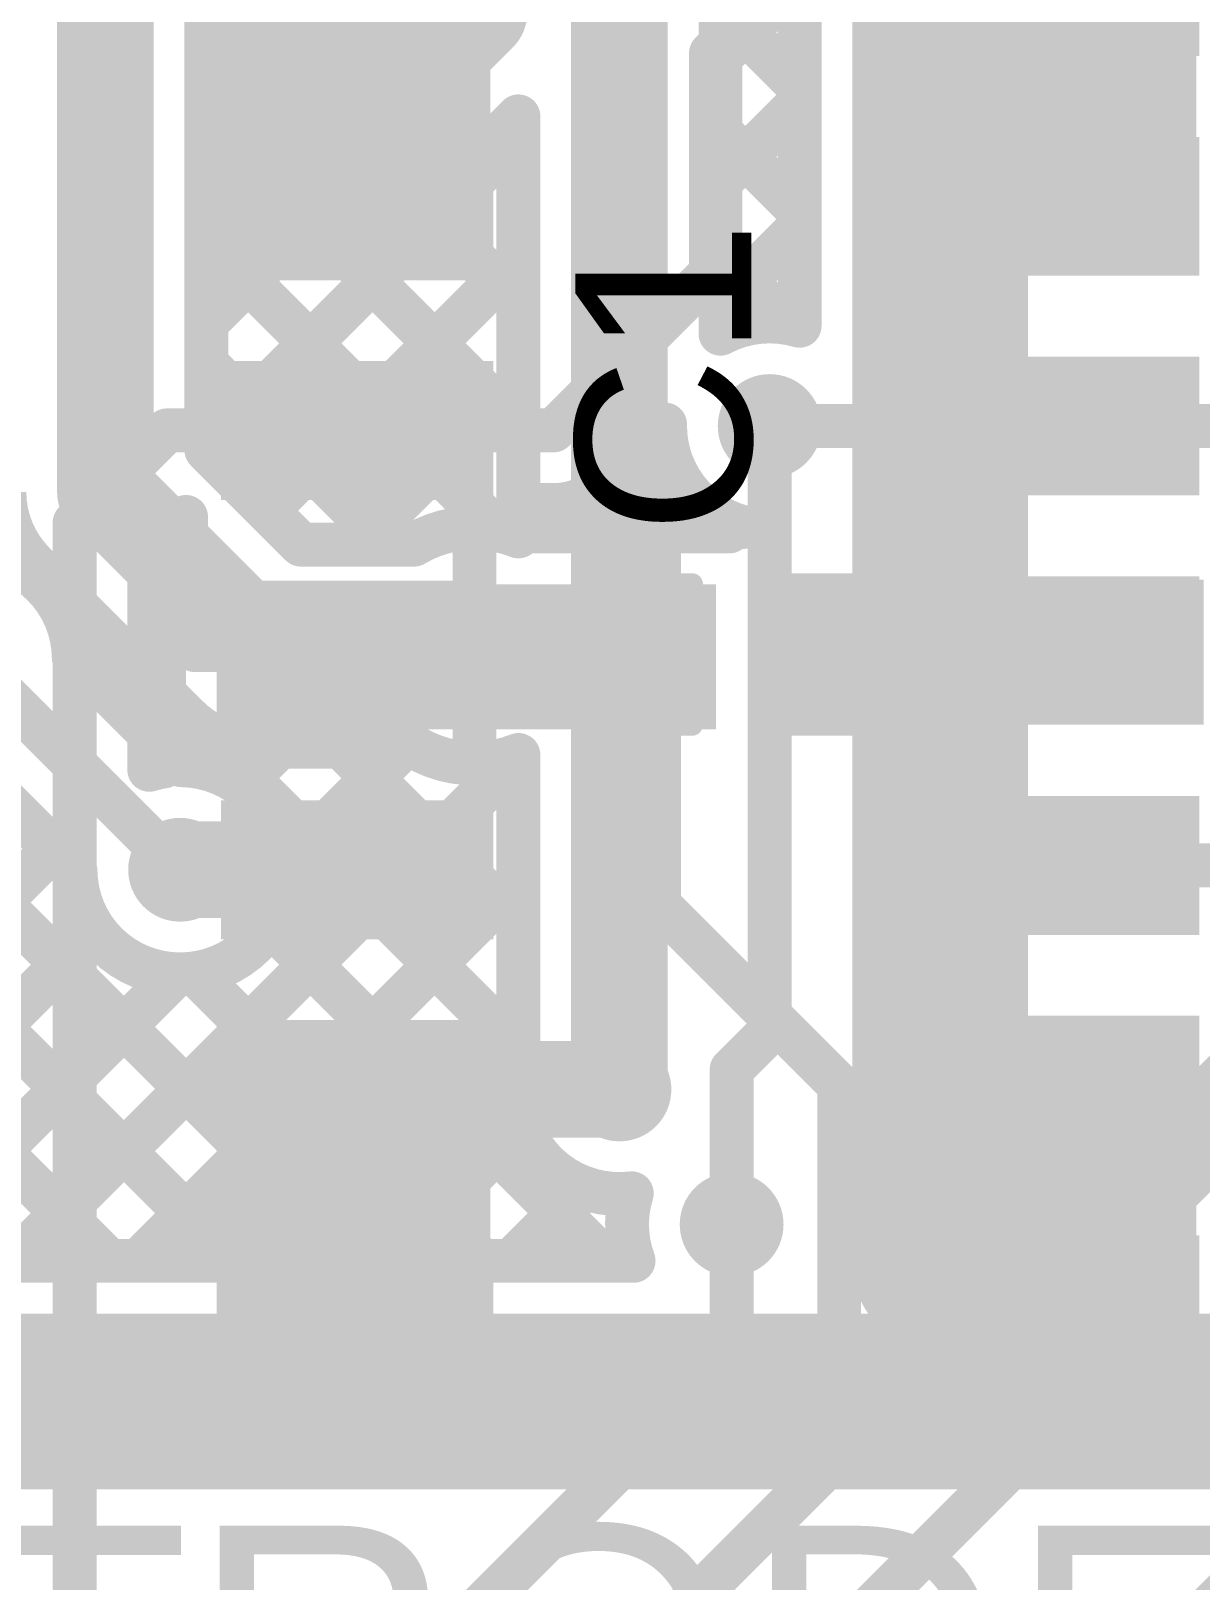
# Model space of a CAD drawing. Header units: millimetres. Extents: x -0.14 to 1.19, y -0.12 to 0.99.
# Drawn here: x 0.4771 to 0.7431, y 0.2721 to 0.6249 of the extents above; entities that cross this region are included whole.
import ezdxf

# ---------------------------------------------------------------- set-up
doc = ezdxf.new("R2010")
doc.units = ezdxf.units.MM
doc.header["$MEASUREMENT"] = 0
for name, color, linetype in [('BottomLayer', 5, 'Continuous'), ('TopLayer', 1, 'Continuous'), ('TopOverlay', 2, 'Continuous'), ('TopPaste', 8, 'Continuous'), ('TopSolder', 216, 'Continuous'), ('ViaHoleLayer', 16, 'Continuous')]:
    doc.layers.add(name, color=color, linetype=linetype)
doc.styles.add('Arial', font='', dxfattribs={"height": 0.2})
doc.styles.get('Arial').set_extended_font_data('Arial')

# ---------------------------------------------------------------- blocks, each defined once
blk = doc.blocks.new('SO_14_8')
at = {"layer": 'TopLayer'}
for points in [[(0.0783465, 0.161811), (0.1322835, 0.161811), (0.1322835, 0.138189), (0.0783465, 0.138189)], [(0.0783465, 0.111811), (0.1322835, 0.111811), (0.1322835, 0.088189), (0.0783465, 0.088189)], [(0.0783465, 0.061811), (0.1322835, 0.061811), (0.1322835, 0.038189), (0.0783465, 0.038189)], [(0.0783465, 0.011811), (0.1322835, 0.011811), (0.1322835, -0.011811), (0.0783465, -0.011811)], [(0.0783465, -0.038189), (0.1322835, -0.038189), (0.1322835, -0.061811), (0.0783465, -0.061811)], [(0.0783465, -0.088189), (0.1322835, -0.088189), (0.1322835, -0.111811), (0.0783465, -0.111811)], [(0.0783465, -0.138189), (0.1322835, -0.138189), (0.1322835, -0.161811), (0.0783465, -0.161811)]]:
    blk.add_hatch(color=1, dxfattribs=at).paths.add_polyline_path(points)
at = {"layer": 'TopPaste'}
for points in [[(0.0783465, 0.161811), (0.1322835, 0.161811), (0.1322835, 0.138189), (0.0783465, 0.138189)], [(0.0783465, 0.111811), (0.1322835, 0.111811), (0.1322835, 0.088189), (0.0783465, 0.088189)], [(0.0783465, 0.061811), (0.1322835, 0.061811), (0.1322835, 0.038189), (0.0783465, 0.038189)], [(0.0783465, 0.011811), (0.1322835, 0.011811), (0.1322835, -0.011811), (0.0783465, -0.011811)], [(0.0783465, -0.038189), (0.1322835, -0.038189), (0.1322835, -0.061811), (0.0783465, -0.061811)], [(0.0783465, -0.088189), (0.1322835, -0.088189), (0.1322835, -0.111811), (0.0783465, -0.111811)], [(0.0783465, -0.138189), (0.1322835, -0.138189), (0.1322835, -0.161811), (0.0783465, -0.161811)]]:
    blk.add_hatch(color=8, dxfattribs=at).paths.add_polyline_path(points)
at = {"layer": 'TopSolder'}
for points in [[(0.0743465, 0.165811), (0.1362835, 0.165811), (0.1362835, 0.134189), (0.0743465, 0.134189)], [(0.0743465, 0.115811), (0.1362835, 0.115811), (0.1362835, 0.084189), (0.0743465, 0.084189)], [(0.0743465, 0.065811), (0.1362835, 0.065811), (0.1362835, 0.034189), (0.0743465, 0.034189)], [(0.0743465, 0.015811), (0.1362835, 0.015811), (0.1362835, -0.015811), (0.0743465, -0.015811)], [(0.0743465, -0.034189), (0.1362835, -0.034189), (0.1362835, -0.065811), (0.0743465, -0.065811)], [(0.0743465, -0.084189), (0.1362835, -0.084189), (0.1362835, -0.115811), (0.0743465, -0.115811)], [(0.0743465, -0.134189), (0.1362835, -0.134189), (0.1362835, -0.165811), (0.0743465, -0.165811)]]:
    blk.add_hatch(color=216, dxfattribs=at).paths.add_polyline_path(points)
at = {"layer": 'TopOverlay', "const_width": 0.005}
blk.add_lwpolyline([(-0.071, -0.173), (0.071, -0.173)], dxfattribs=at)
at = {"layer": 'TopOverlay', "const_width": 0.0025}
blk.add_lwpolyline([(0.06975, -0.173, 1), (0.07225, -0.173, 1)], format="xyb", close=True, dxfattribs=at)
blk = doc.blocks.new('C___0402_10')
at = {"layer": 'TopLayer'}
for points in [[(-0.0275, -0.0125), (-0.0275, 0.0125), (-0.009499999999999998, 0.0125), (-0.009500000000000001, -0.0125)], [(0.009499999999999998, -0.0125), (0.009500000000000001, 0.0125), (0.0275, 0.0125), (0.0275, -0.0125)]]:
    blk.add_hatch(color=1, dxfattribs=at).paths.add_polyline_path(points)
at = {"layer": 'TopPaste'}
for points in [[(-0.0275, -0.0125), (-0.0275, 0.0125), (-0.009499999999999998, 0.0125), (-0.009500000000000001, -0.0125)], [(0.009499999999999998, -0.0125), (0.009500000000000001, 0.0125), (0.0275, 0.0125), (0.0275, -0.0125)]]:
    blk.add_hatch(color=8, dxfattribs=at).paths.add_polyline_path(points)
at = {"layer": 'TopSolder'}
for points in [[(-0.0298622, -0.0148622), (-0.0298622, 0.0148622), (-0.007137799999999999, 0.0148622), (-0.007137800000000001, -0.0148622)], [(0.007137799999999999, -0.0148622), (0.007137800000000001, 0.0148622), (0.0298622, 0.0148622), (0.0298622, -0.0148622)]]:
    blk.add_hatch(color=216, dxfattribs=at).paths.add_polyline_path(points)
at = {"layer": 'TopOverlay', "const_width": 0.005}
for points in [[(-0.031, 0.016), (-0.031, -0.016)], [(-0.011, 0.016), (-0.031, 0.016)], [(0.031, 0.016), (0.011, 0.016)], [(0.031, 0.016), (0.031, -0.016)], [(-0.011, -0.016), (-0.031, -0.016)], [(0.031, -0.016), (0.011, -0.016)]]:
    blk.add_lwpolyline(points, dxfattribs=at)
at = {"layer": 'TopOverlay', "const_width": 0.0025}
for points in [[(-0.03225, 0.016, 1), (-0.02975, 0.016, 1)], [(-0.03225, 0.016, 1), (-0.02975, 0.016, 1)], [(-0.01225, 0.016, 1), (-0.00975, 0.016, 1)], [(0.00975, 0.016, 1), (0.01225, 0.016, 1)], [(0.02975, 0.016, 1), (0.03225, 0.016, 1)], [(0.02975, 0.016, 1), (0.03225, 0.016, 1)], [(-0.03225, -0.016, 1), (-0.02975, -0.016, 1)], [(-0.03225, -0.016, 1), (-0.02975, -0.016, 1)], [(-0.01225, -0.016, 1), (-0.00975, -0.016, 1)], [(0.00975, -0.016, 1), (0.01225, -0.016, 1)], [(0.02975, -0.016, 1), (0.03225, -0.016, 1)], [(0.02975, -0.016, 1), (0.03225, -0.016, 1)]]:
    blk.add_lwpolyline(points, format="xyb", close=True, dxfattribs=at)
blk = doc.blocks.new('SO_14_11')
at = {"layer": 'TopLayer'}
for points in [[(-0.1322834, 0.161811), (-0.0783464, 0.161811), (-0.0783464, 0.138189), (-0.1322834, 0.138189)], [(-0.1322834, 0.111811), (-0.0783464, 0.111811), (-0.0783464, 0.088189), (-0.1322834, 0.088189)], [(-0.1322834, 0.061811), (-0.0783464, 0.061811), (-0.0783464, 0.038189), (-0.1322834, 0.038189)], [(-0.1322834, 0.011811), (-0.0783464, 0.011811), (-0.0783464, -0.011811), (-0.1322834, -0.011811)], [(-0.1322834, -0.038189), (-0.0783464, -0.038189), (-0.0783464, -0.061811), (-0.1322834, -0.061811)], [(-0.1322834, -0.088189), (-0.0783464, -0.088189), (-0.0783464, -0.111811), (-0.1322834, -0.111811)], [(-0.1322834, -0.138189), (-0.0783464, -0.138189), (-0.0783464, -0.161811), (-0.1322834, -0.161811)]]:
    blk.add_hatch(color=1, dxfattribs=at).paths.add_polyline_path(points)
at = {"layer": 'TopPaste'}
for points in [[(-0.1322834, 0.161811), (-0.0783464, 0.161811), (-0.0783464, 0.138189), (-0.1322834, 0.138189)], [(-0.1322834, 0.111811), (-0.0783464, 0.111811), (-0.0783464, 0.088189), (-0.1322834, 0.088189)], [(-0.1322834, 0.061811), (-0.0783464, 0.061811), (-0.0783464, 0.038189), (-0.1322834, 0.038189)], [(-0.1322834, 0.011811), (-0.0783464, 0.011811), (-0.0783464, -0.011811), (-0.1322834, -0.011811)], [(-0.1322834, -0.038189), (-0.0783464, -0.038189), (-0.0783464, -0.061811), (-0.1322834, -0.061811)], [(-0.1322834, -0.088189), (-0.0783464, -0.088189), (-0.0783464, -0.111811), (-0.1322834, -0.111811)], [(-0.1322834, -0.138189), (-0.0783464, -0.138189), (-0.0783464, -0.161811), (-0.1322834, -0.161811)]]:
    blk.add_hatch(color=8, dxfattribs=at).paths.add_polyline_path(points)
at = {"layer": 'TopSolder'}
for points in [[(-0.1362834, 0.165811), (-0.0743464, 0.165811), (-0.0743464, 0.134189), (-0.1362834, 0.134189)], [(-0.1362834, 0.115811), (-0.0743464, 0.115811), (-0.0743464, 0.084189), (-0.1362834, 0.084189)], [(-0.1362834, 0.065811), (-0.0743464, 0.065811), (-0.0743464, 0.034189), (-0.1362834, 0.034189)], [(-0.1362834, 0.015811), (-0.0743464, 0.015811), (-0.0743464, -0.015811), (-0.1362834, -0.015811)], [(-0.1362834, -0.034189), (-0.0743464, -0.034189), (-0.0743464, -0.065811), (-0.1362834, -0.065811)], [(-0.1362834, -0.084189), (-0.0743464, -0.084189), (-0.0743464, -0.115811), (-0.1362834, -0.115811)], [(-0.1362834, -0.134189), (-0.0743464, -0.134189), (-0.0743464, -0.165811), (-0.1362834, -0.165811)]]:
    blk.add_hatch(color=216, dxfattribs=at).paths.add_polyline_path(points)

msp = doc.modelspace()

# ---------------------------------------------------------------- hatches: boundary and pattern name
at = {"layer": 'BottomLayer'}
h = msp.add_hatch(color=5, dxfattribs=at)
edge = h.paths.add_edge_path()
edge.add_arc((0.722811, 0.615811), 0.011811, 0, 360)
h = msp.add_hatch(color=5, dxfattribs=at)
edge = h.paths.add_edge_path()
edge.add_arc((0.549, 0.599), 0.011811, 0, 360)
h = msp.add_hatch(color=5, dxfattribs=at)
edge = h.paths.add_edge_path()
edge.add_arc((0.645189, 0.535), 0.011811, 0, 360)
h = msp.add_hatch(color=5, dxfattribs=at)
edge = h.paths.add_edge_path()
edge.add_arc((0.578, 0.485), 0.011811, 0, 360)
h = msp.add_hatch(color=5, dxfattribs=at)
edge = h.paths.add_edge_path()
edge.add_arc((0.684, 0.483), 0.011811, 0, 360)
h = msp.add_hatch(color=5, dxfattribs=at)
edge = h.paths.add_edge_path()
edge.add_arc((0.511, 0.434), 0.011811, 0, 360)
h = msp.add_hatch(color=5, dxfattribs=at)
edge = h.paths.add_edge_path()
edge.add_arc((0.611, 0.384), 0.011811, 0, 360)
h = msp.add_hatch(color=5, dxfattribs=at)
edge = h.paths.add_edge_path()
edge.add_arc((0.7290609, 0.359811), 0.011811, 0, 360)
h = msp.add_hatch(color=5, dxfattribs=at)
edge = h.paths.add_edge_path()
edge.add_arc((0.6365327, 0.3532803), 0.011811, 0, 360)
at = {"layer": 'TopLayer'}
for points in [[(0.7423149, 0.65), (0.6799999, 0.65), (0.6799999, 0.572), (0.7423149, 0.572)], [(0.5816299, 0.649), (0.5193149, 0.649), (0.5193149, 0.571), (0.5816299, 0.571)], [(0.633, 0.499), (0.519315, 0.499), (0.519315, 0.466), (0.633, 0.466)], [(0.648, 0.467), (0.744, 0.467), (0.744, 0.5), (0.648, 0.5)], [(0.5816299, 0.399), (0.5193149, 0.399), (0.5193149, 0.321), (0.5816299, 0.321)], [(0.7423149, 0.4), (0.6799999, 0.4), (0.6799999, 0.322), (0.7423149, 0.322)]]:
    msp.add_hatch(color=1, dxfattribs=at).paths.add_polyline_path(points)
h = msp.add_hatch(color=1, dxfattribs=at)
edge = h.paths.add_edge_path()
edge.add_arc((0.722811, 0.615811), 0.011811, 0, 360)
h = msp.add_hatch(color=1, dxfattribs=at)
edge = h.paths.add_edge_path()
edge.add_arc((0.549, 0.599), 0.011811, 0, 360)
h = msp.add_hatch(color=1, dxfattribs=at)
edge = h.paths.add_edge_path()
edge.add_arc((0.645189, 0.535), 0.011811, 0, 360)
h = msp.add_hatch(color=1, dxfattribs=at)
edge = h.paths.add_edge_path()
edge.add_arc((0.578, 0.485), 0.011811, 0, 360)
h = msp.add_hatch(color=1, dxfattribs=at)
edge = h.paths.add_edge_path()
edge.add_arc((0.684, 0.483), 0.011811, 0, 360)
h = msp.add_hatch(color=1, dxfattribs=at)
edge = h.paths.add_edge_path()
edge.add_arc((0.511, 0.434), 0.011811, 0, 360)
h = msp.add_hatch(color=1, dxfattribs=at)
edge = h.paths.add_edge_path()
edge.add_arc((0.611, 0.384), 0.011811, 0, 360)
h = msp.add_hatch(color=1, dxfattribs=at)
edge = h.paths.add_edge_path()
edge.add_arc((0.7290609, 0.359811), 0.011811, 0, 360)
h = msp.add_hatch(color=1, dxfattribs=at)
edge = h.paths.add_edge_path()
edge.add_arc((0.6365327, 0.3532803), 0.011811, 0, 360)
at = {"layer": 'ViaHoleLayer'}
h = msp.add_hatch(color=16, dxfattribs=at)
edge = h.paths.add_edge_path()
edge.add_arc((0.722811, 0.615811), 0.0059055, 0, 360)
h = msp.add_hatch(color=16, dxfattribs=at)
edge = h.paths.add_edge_path()
edge.add_arc((0.549, 0.599), 0.0059055, 0, 360)
h = msp.add_hatch(color=16, dxfattribs=at)
edge = h.paths.add_edge_path()
edge.add_arc((0.645189, 0.535), 0.0059055, 0, 360)
h = msp.add_hatch(color=16, dxfattribs=at)
edge = h.paths.add_edge_path()
edge.add_arc((0.578, 0.485), 0.0059055, 0, 360)
h = msp.add_hatch(color=16, dxfattribs=at)
edge = h.paths.add_edge_path()
edge.add_arc((0.684, 0.483), 0.0059055, 0, 360)
h = msp.add_hatch(color=16, dxfattribs=at)
edge = h.paths.add_edge_path()
edge.add_arc((0.511, 0.434), 0.0059055, 0, 360)
h = msp.add_hatch(color=16, dxfattribs=at)
edge = h.paths.add_edge_path()
edge.add_arc((0.611, 0.384), 0.0059055, 0, 360)
h = msp.add_hatch(color=16, dxfattribs=at)
edge = h.paths.add_edge_path()
edge.add_arc((0.7290609, 0.359811), 0.0059055, 0, 360)
h = msp.add_hatch(color=16, dxfattribs=at)
edge = h.paths.add_edge_path()
edge.add_arc((0.6365327, 0.3532803), 0.0059055, 0, 360)

# ---------------------------------------------------------------- linework, layer by layer
at = {"layer": 'BottomLayer'}
for points, const_width in [([(0.494, 0.5200001), (0.494, 0.7601126)], 0.022), ([(0.517, 0.5295271), (0.517, 0.7601126)], 0.01), ([(0.579, 0.6289976), (0.579, 0.741)], 0.022), ([(0.611, 0.3874389), (0.611, 0.741)], 0.022), ([(0.634, 0.5560183), (0.634, 0.7348385)], 0.01), ([(0.684, 0.483), (0.684, 0.705)], 0.04), ([(0.652, 0.5578161), (0.652, 0.705)], 0.01), ([(0.7316182, 0.6250571), (0.7316182, 0.6712923)], 0.022), ([(0.517, 0.6150406), (0.5513911, 0.6494317)], 0.01), ([(0.5370988, 0.6196234), (0.556, 0.6385246)], 0.01), ([(0.517, 0.6340385), (0.533751, 0.6172875)], 0.01), ([(0.5493127, 0.5993103), (0.579, 0.6289976)], 0.022), ([(0.634, 0.6189034), (0.652, 0.6369034)], 0.01), ([(0.634, 0.6189034), (0.652, 0.6369034)], 0.01), ([(0.634, 0.6301747), (0.652, 0.6121747)], 0.01), ([(0.722811, 0.6162499), (0.7316182, 0.6250571)], 0.022), ([(0.722811, 0.615811), (0.722811, 0.6162499)], 0.022), ([(0.517, 0.6057542), (0.5252351, 0.5975191)], 0.01), ([(0.5696169, 0.5870875), (0.588, 0.6054706)], 0.01), ([(0.588, 0.5098763), (0.588, 0.6054706)], 0.01), ([(0.634, 0.5906191), (0.652, 0.6086191)], 0.01), ([(0.634, 0.6018904), (0.652, 0.5838904)], 0.01), ([(0.517, 0.5301877), (0.588, 0.6011877)], 0.01), ([(0.5809256, 0.5983962), (0.588, 0.5913218)], 0.01), ([(0.517, 0.5867563), (0.5254872, 0.5952435)], 0.01), ([(0.3943327, 0.587), (0.588, 0.3933327)], 0.01), ([(0.5672875, 0.583751), (0.588, 0.5630385)], 0.01), ([(0.517, 0.558472), (0.536976, 0.578448)], 0.01), ([(0.517, 0.5774699), (0.5831602, 0.5113097)], 0.01), ([(0.634, 0.5623348), (0.652, 0.5803348)], 0.01), ([(0.5475191, 0.5752351), (0.588, 0.5347542)], 0.01), ([(0.634, 0.5736061), (0.6491222, 0.5584839)], 0.01), ([(0.5308118, 0.5157152), (0.588, 0.5729034)], 0.01), ([(0.5308118, 0.5157152), (0.588, 0.5729034)], 0.01), ([(0.517, 0.5491856), (0.5581856, 0.508)], 0.01), ([(0.5513809, 0.508), (0.588, 0.5446191)], 0.01), ([(0.645189, 0.397189), (0.645189, 0.535)], 0.01), ([(0.517, 0.5295271), (0.5385271, 0.508)], 0.01), ([(0.494, 0.5200001), (0.5290001, 0.485)], 0.022), ([(0.5830049, 0.5113397), (0.588, 0.5163348)], 0.01), ([(0.5385271, 0.508), (0.5642221, 0.508)], 0.01), ([(0.578, 0.485), (0.578, 0.506811)], 0.01), ([(0.4777365, 0.5037366), (0.5127366, 0.4687365)], 0.01), ([(0.3661955, 0.502), (0.5231955, 0.345)], 0.01), ([(0.3944798, 0.502), (0.5514798, 0.345)], 0.01), ([(0.684, 0.3444315), (0.684, 0.483)], 0.04), ([(0.5290001, 0.485), (0.578, 0.485)], 0.022), ([(0.3523122, 0.487599), (0.4949112, 0.345)], 0.01), ([(0.463, 0.482), (0.511, 0.434)], 0.01), ([(0.4868099, 0.4822317), (0.5112317, 0.4578099)], 0.01), ([(0.4920691, 0.4769725), (0.4982848, 0.4831882)], 0.01), ([(0.4920691, 0.4769725), (0.4982848, 0.4831882)], 0.01), ([(0.578, 0.463189), (0.578, 0.485)], 0.01), ([(0.5062112, 0.4628303), (0.512427, 0.4690461)], 0.01), ([(0.5249569, 0.4532917), (0.5336652, 0.462)], 0.01), ([(0.5290001, 0.462), (0.5642221, 0.462)], 0.01), ([(0.534796, 0.4348465), (0.5619495, 0.462)], 0.01), ([(0.547617, 0.462), (0.588, 0.421617)], 0.01), ([(0.4627683, 0.4581901), (0.4871901, 0.4337683)], 0.01), ([(0.4732338, 0.345), (0.588, 0.4597662)], 0.01), ([(0.5796608, 0.4582405), (0.588, 0.4499013)], 0.01), ([(0.588, 0.3901615), (0.588, 0.4601237)], 0.01), ([(0.3883809, 0.345), (0.4821696, 0.4387887)], 0.01), ([(0.5015181, 0.345), (0.588, 0.4314819)], 0.01), ([(0.4166652, 0.345), (0.4917083, 0.4200431)], 0.01), ([(0.5313731, 0.4216753), (0.6080484, 0.345)], 0.01), ([(0.4449495, 0.345), (0.5101535, 0.410204)], 0.01), ([(0.5143397, 0.4104244), (0.5797641, 0.345)], 0.01), ([(0.7290609, 0.359811), (0.77, 0.4007501)], 0.022), ([(0.5298024, 0.345), (0.588, 0.4031976)], 0.01), ([(0.6365327, 0.3885327), (0.645189, 0.397189)], 0.01), ([(0.6365327, 0.3532803), (0.6365327, 0.3885327)], 0.01), ([(0.5580867, 0.345), (0.5887108, 0.3756241)], 0.01), ([(0.586371, 0.345), (0.6029589, 0.3615879)], 0.01), ([(0.684, 0.3444315), (0.7074315, 0.321)], 0.04), ([(0.3576863, 0.345), (0.6142078, 0.345)], 0.01), ([(0.7081545, 0.3199999), (0.7081546, 0.32)], 0.04), ([(0.3444315, 0.313), (0.8885685, 0.313)], 0.04)]:
    msp.add_lwpolyline(points, dxfattribs=dict(at, const_width=const_width))
for points, const_width in [([(0.5735, 0.6289976, 1), (0.5845, 0.6289976, 1)], 0.011), ([(0.5735, 0.6289976, 1), (0.5845, 0.6289976, 1)], 0.011), ([(0.7261182, 0.6250571, 1), (0.7371182, 0.6250571, 1)], 0.011), ([(0.7261182, 0.6250571, 1), (0.7371182, 0.6250571, 1)], 0.011), ([(0.5345988, 0.6196234, 1), (0.5395988, 0.6196234, 1)], 0.005), ([(0.5345988, 0.6196234, 1), (0.5395988, 0.6196234, 1)], 0.005), ([(0.717311, 0.6162499, 1), (0.728311, 0.6162499, 1)], 0.011), ([(0.717311, 0.6162499, 1), (0.728311, 0.6162499, 1)], 0.011), ([(0.717311, 0.615811, 1), (0.728311, 0.615811, 1)], 0.011), ([(0.531251, 0.6172875, 1), (0.536251, 0.6172875, 1)], 0.005), ([(0.6315, 0.6189034, 1), (0.6365, 0.6189034, 1)], 0.005), ([(0.6315, 0.6189034, 1), (0.6365, 0.6189034, 1)], 0.005), ([(0.5145, 0.6150406, 1), (0.5195, 0.6150406, 1)], 0.005), ([(0.6495, 0.6121747, 1), (0.6545, 0.6121747, 1)], 0.005), ([(0.5145, 0.6057542, 1), (0.5195, 0.6057542, 1)], 0.005), ([(0.5438127, 0.5993103, 1), (0.5548127, 0.5993103, 1)], 0.011), ([(0.5855, 0.6054706, 1), (0.5905, 0.6054706, 1)], 0.005), ([(0.5855, 0.6054706, 1), (0.5905, 0.6054706, 1)], 0.005), ([(0.6495, 0.6086191, 1), (0.6545, 0.6086191, 1)], 0.005), ([(0.6315, 0.6018904, 1), (0.6365, 0.6018904, 1)], 0.005), ([(0.5784256, 0.5983962, 1), (0.5834256, 0.5983962, 1)], 0.005), ([(0.5855, 0.6011877, 1), (0.5905, 0.6011877, 1)], 0.005), ([(0.5227351, 0.5975191, 1), (0.5277351, 0.5975191, 1)], 0.005), ([(0.5229872, 0.5952435, 1), (0.5279872, 0.5952435, 1)], 0.005), ([(0.5855, 0.5913218, 1), (0.5905, 0.5913218, 1)], 0.005), ([(0.6315, 0.5906191, 1), (0.6365, 0.5906191, 1)], 0.005), ([(0.5145, 0.5867563, 1), (0.5195, 0.5867563, 1)], 0.005), ([(0.5671169, 0.5870875, 1), (0.5721169, 0.5870875, 1)], 0.005), ([(0.5671169, 0.5870875, 1), (0.5721169, 0.5870875, 1)], 0.005), ([(0.5647875, 0.583751, 1), (0.5697875, 0.583751, 1)], 0.005), ([(0.6495, 0.5838904, 1), (0.6545, 0.5838904, 1)], 0.005), ([(0.5145, 0.5774699, 1), (0.5195, 0.5774699, 1)], 0.005), ([(0.534476, 0.578448, 1), (0.539476, 0.578448, 1)], 0.005), ([(0.6495, 0.5803348, 1), (0.6545, 0.5803348, 1)], 0.005), ([(0.5450191, 0.5752351, 1), (0.5500191, 0.5752351, 1)], 0.005), ([(0.6315, 0.5736061, 1), (0.6365, 0.5736061, 1)], 0.005), ([(0.5855, 0.5729034, 1), (0.5905, 0.5729034, 1)], 0.005), ([(0.5855, 0.5729034, 1), (0.5905, 0.5729034, 1)], 0.005), ([(0.5855, 0.5630385, 1), (0.5905, 0.5630385, 1)], 0.005), ([(0.6315, 0.5623348, 1), (0.6365, 0.5623348, 1)], 0.005), ([(0.5145, 0.558472, 1), (0.5195, 0.558472, 1)], 0.005), ([(0.6315, 0.5560183, 1), (0.6365, 0.5560183, 1)], 0.005), ([(0.6315, 0.5560183, 1), (0.6365, 0.5560183, 1)], 0.005), ([(0.6466222, 0.5584839, 1), (0.6516222, 0.5584839, 1)], 0.005), ([(0.6495, 0.5578161, 1), (0.6545, 0.5578161, 1)], 0.005), ([(0.6495, 0.5578161, 1), (0.6545, 0.5578161, 1)], 0.005), ([(0.5145, 0.5491856, 1), (0.5195, 0.5491856, 1)], 0.005), ([(0.5855, 0.5446191, 1), (0.5905, 0.5446191, 1)], 0.005), ([(0.5855, 0.5347542, 1), (0.5905, 0.5347542, 1)], 0.005), ([(0.642689, 0.535, 1), (0.647689, 0.535, 1)], 0.005), ([(0.5145, 0.5301877, 1), (0.5195, 0.5301877, 1)], 0.005), ([(0.5145, 0.5295271, 1), (0.5195, 0.5295271, 1)], 0.005), ([(0.5145, 0.5295271, 1), (0.5195, 0.5295271, 1)], 0.005), ([(0.4885, 0.5200001, 1), (0.4995, 0.5200001, 1)], 0.011), ([(0.4885, 0.5200001, 1), (0.4995, 0.5200001, 1)], 0.011), ([(0.5283118, 0.5157152, 1), (0.5333118, 0.5157152, 1)], 0.005), ([(0.5283118, 0.5157152, 1), (0.5333118, 0.5157152, 1)], 0.005), ([(0.5855, 0.5163348, 1), (0.5905, 0.5163348, 1)], 0.005), ([(0.5805049, 0.5113397, 1), (0.5855049, 0.5113397, 1)], 0.005), ([(0.5806602, 0.5113097, 1), (0.5856602, 0.5113097, 1)], 0.005), ([(0.5360271, 0.508, 1), (0.5410271, 0.508, 1)], 0.005), ([(0.5360271, 0.508, 1), (0.5410271, 0.508, 1)], 0.005), ([(0.5488809, 0.508, 1), (0.5538809, 0.508, 1)], 0.005), ([(0.5556856, 0.508, 1), (0.5606856, 0.508, 1)], 0.005), ([(0.5617221, 0.508, 1), (0.5667221, 0.508, 1)], 0.005), ([(0.5617221, 0.508, 1), (0.5667221, 0.508, 1)], 0.005), ([(0.5755, 0.506811, 1), (0.5805, 0.506811, 1)], 0.005), ([(0.5855, 0.5098763, 1), (0.5905, 0.5098763, 1)], 0.005), ([(0.5855, 0.5098763, 1), (0.5905, 0.5098763, 1)], 0.005), ([(0.4752365, 0.5037366, 1), (0.4802365, 0.5037366, 1)], 0.005), ([(0.4752365, 0.5037366, 1), (0.4802365, 0.5037366, 1)], 0.005), ([(0.4752365, 0.5037366, 1), (0.4802365, 0.5037366, 1)], 0.005), ([(0.674, 0.483, 1), (0.694, 0.483, 1)], 0.02), ([(0.674, 0.483, 1), (0.694, 0.483, 1)], 0.02), ([(0.5235001, 0.485, 1), (0.5345001, 0.485, 1)], 0.011), ([(0.5235001, 0.485, 1), (0.5345001, 0.485, 1)], 0.011), ([(0.5725, 0.485, 1), (0.5835, 0.485, 1)], 0.011), ([(0.4843099, 0.4822317, 1), (0.4893099, 0.4822317, 1)], 0.005), ([(0.4843099, 0.4822317, 1), (0.4893099, 0.4822317, 1)], 0.005), ([(0.4957848, 0.4831882, 1), (0.5007848, 0.4831882, 1)], 0.005), ([(0.4957848, 0.4831882, 1), (0.5007848, 0.4831882, 1)], 0.005), ([(0.5755, 0.485, 1), (0.5805, 0.485, 1)], 0.005), ([(0.5755, 0.485, 1), (0.5805, 0.485, 1)], 0.005), ([(0.4895691, 0.4769725, 1), (0.4945691, 0.4769725, 1)], 0.005), ([(0.4895691, 0.4769725, 1), (0.4945691, 0.4769725, 1)], 0.005), ([(0.509927, 0.4690461, 1), (0.514927, 0.4690461, 1)], 0.005), ([(0.5102366, 0.4687365, 1), (0.5152366, 0.4687365, 1)], 0.005), ([(0.5102366, 0.4687365, 1), (0.5152366, 0.4687365, 1)], 0.005), ([(0.5102366, 0.4687365, 1), (0.5152366, 0.4687365, 1)], 0.005), ([(0.5037112, 0.4628303, 1), (0.5087112, 0.4628303, 1)], 0.005), ([(0.5265001, 0.462, 1), (0.5315001, 0.462, 1)], 0.005), ([(0.5265001, 0.462, 1), (0.5315001, 0.462, 1)], 0.005), ([(0.5265001, 0.462, 1), (0.5315001, 0.462, 1)], 0.005), ([(0.5311652, 0.462, 1), (0.5361652, 0.462, 1)], 0.005), ([(0.545117, 0.462, 1), (0.550117, 0.462, 1)], 0.005), ([(0.5594495, 0.462, 1), (0.5644495, 0.462, 1)], 0.005), ([(0.5617221, 0.462, 1), (0.5667221, 0.462, 1)], 0.005), ([(0.5617221, 0.462, 1), (0.5667221, 0.462, 1)], 0.005), ([(0.5755, 0.463189, 1), (0.5805, 0.463189, 1)], 0.005), ([(0.5087317, 0.4578099, 1), (0.5137317, 0.4578099, 1)], 0.005), ([(0.5087317, 0.4578099, 1), (0.5137317, 0.4578099, 1)], 0.005), ([(0.5771608, 0.4582405, 1), (0.5821608, 0.4582405, 1)], 0.005), ([(0.5855, 0.4601237, 1), (0.5905, 0.4601237, 1)], 0.005), ([(0.5855, 0.4601237, 1), (0.5905, 0.4601237, 1)], 0.005), ([(0.5855, 0.4597662, 1), (0.5905, 0.4597662, 1)], 0.005), ([(0.5224569, 0.4532917, 1), (0.5274569, 0.4532917, 1)], 0.005), ([(0.5855, 0.4499013, 1), (0.5905, 0.4499013, 1)], 0.005), ([(0.4796696, 0.4387887, 1), (0.4846696, 0.4387887, 1)], 0.005), ([(0.4846901, 0.4337683, 1), (0.4896901, 0.4337683, 1)], 0.005), ([(0.4846901, 0.4337683, 1), (0.4896901, 0.4337683, 1)], 0.005), ([(0.5085, 0.434, 1), (0.5135, 0.434, 1)], 0.005), ([(0.532296, 0.4348465, 1), (0.537296, 0.4348465, 1)], 0.005), ([(0.532311, 0.434, 1), (0.537311, 0.434, 1)], 0.005), ([(0.532311, 0.434, 1), (0.537311, 0.434, 1)], 0.005), ([(0.5855, 0.4314819, 1), (0.5905, 0.4314819, 1)], 0.005), ([(0.4892083, 0.4200431, 1), (0.4942083, 0.4200431, 1)], 0.005), ([(0.5288731, 0.4216753, 1), (0.5338731, 0.4216753, 1)], 0.005), ([(0.5855, 0.421617, 1), (0.5905, 0.421617, 1)], 0.005), ([(0.5076535, 0.410204, 1), (0.5126535, 0.410204, 1)], 0.005), ([(0.5118397, 0.4104244, 1), (0.5168397, 0.4104244, 1)], 0.005), ([(0.5855, 0.4031976, 1), (0.5905, 0.4031976, 1)], 0.005), ([(0.642689, 0.397189, 1), (0.647689, 0.397189, 1)], 0.005), ([(0.642689, 0.397189, 1), (0.647689, 0.397189, 1)], 0.005), ([(0.5855, 0.3933327, 1), (0.5905, 0.3933327, 1)], 0.005), ([(0.5855, 0.3901615, 1), (0.5905, 0.3901615, 1)], 0.005), ([(0.5855, 0.3901615, 1), (0.5905, 0.3901615, 1)], 0.005), ([(0.6055, 0.3874389, 1), (0.6165, 0.3874389, 1)], 0.011), ([(0.6340327, 0.3885327, 1), (0.6390327, 0.3885327, 1)], 0.005), ([(0.6340327, 0.3885327, 1), (0.6390327, 0.3885327, 1)], 0.005), ([(0.5862108, 0.3756241, 1), (0.5912108, 0.3756241, 1)], 0.005), ([(0.7235609, 0.359811, 1), (0.7345609, 0.359811, 1)], 0.011), ([(0.6004589, 0.3615879, 1), (0.6054589, 0.3615879, 1)], 0.005), ([(0.6112965, 0.3603538, 1), (0.6162965, 0.3603538, 1)], 0.005), ([(0.6112966, 0.3603537, 1), (0.6162966, 0.3603537, 1)], 0.005), ([(0.674, 0.3444315, 1), (0.694, 0.3444315, 1)], 0.02), ([(0.674, 0.3444315, 1), (0.694, 0.3444315, 1)], 0.02), ([(0.6340327, 0.3532803, 1), (0.6390327, 0.3532803, 1)], 0.005), ([(0.4707338, 0.345, 1), (0.4757338, 0.345, 1)], 0.005), ([(0.4924112, 0.345, 1), (0.4974112, 0.345, 1)], 0.005), ([(0.4990181, 0.345, 1), (0.5040181, 0.345, 1)], 0.005), ([(0.5206955, 0.345, 1), (0.5256955, 0.345, 1)], 0.005), ([(0.5273024, 0.345, 1), (0.5323024, 0.345, 1)], 0.005), ([(0.5489798, 0.345, 1), (0.5539798, 0.345, 1)], 0.005), ([(0.5555867, 0.345, 1), (0.5605867, 0.345, 1)], 0.005), ([(0.5772641, 0.345, 1), (0.5822641, 0.345, 1)], 0.005), ([(0.583871, 0.345, 1), (0.588871, 0.345, 1)], 0.005), ([(0.6055484, 0.345, 1), (0.6105484, 0.345, 1)], 0.005), ([(0.6117078, 0.345, 1), (0.6167078, 0.345, 1)], 0.005), ([(0.6117078, 0.345, 1), (0.6167078, 0.345, 1)], 0.005), ([(0.6974315, 0.321, 1), (0.7174315, 0.321, 1)], 0.02), ([(0.6981545, 0.3199999, 1), (0.7181545, 0.3199999, 1)], 0.02), ([(0.6981546, 0.32, 1), (0.7181546, 0.32, 1)], 0.02)]:
    msp.add_lwpolyline(points, format="xyb", close=True, dxfattribs=dict(at, const_width=const_width))
at = {"layer": 'BottomLayer', "const_width": 0.01}
for points in [[(0.5696169, 0.5870875, -1.30313707327673), (0.5370988, 0.6196234)], [(0.634, 0.5560183, -0.1973237218316448), (0.652, 0.5578161)], [(0.4777365, 0.5037366, -0.198912367379658), (0.471, 0.5200001)], [(0.4777365, 0.5037366, -0.198912367379658), (0.471, 0.5200001)], [(0.5642221, 0.508, -0.2346528455668734), (0.588, 0.5098763)], [(0.4632317, 0.5058099, -0.4085240472496522), (0.4868099, 0.4822317)], [(0.5290001, 0.462, -0.198912367379658), (0.5127366, 0.4687365)], [(0.5290001, 0.462, -0.198912367379658), (0.5127366, 0.4687365)], [(0.588, 0.4601237, -0.2346528455668733), (0.5642221, 0.462)], [(0.5112317, 0.4578099, -0.4113659575884274), (0.534811, 0.434)], [(0.534811, 0.434, -0.9951457460603345), (0.4871901, 0.4337683)], [(0.6137965, 0.3603538, -0.5302642152968833), (0.588, 0.3901615)], [(0.6142078, 0.345, -0.1656889503192805), (0.6137966, 0.3603537)]]:
    msp.add_lwpolyline(points, format="xyb", dxfattribs=at)
at = {"layer": 'TopLayer'}
for points, const_width in [([(0.6318224, 0.6198224), (0.675, 0.663)], 0.01), ([(0.6318224, 0.5698224), (0.6318224, 0.6198224)], 0.01), ([(0.596, 0.534), (0.6318224, 0.5698224)], 0.01), ([(0.60804, 0.5219984), (0.6213804, 0.5353388)], 0.01), ([(0.645189, 0.535), (0.712, 0.535)], 0.01), ([(0.712, 0.535), (0.798, 0.535)], 0.01), ([(0.4869922, 0.5129922), (0.508, 0.534)], 0.01), ([(0.508, 0.534), (0.551315, 0.534)], 0.01), ([(0.551315, 0.534), (0.596, 0.534)], 0.01), ([(0.6185401, 0.5324985), (0.622185, 0.5288535)], 0.01), ([(0.6109495, 0.511), (0.6240296, 0.5240801)], 0.01), ([(0.603839, 0.5189152), (0.6117542, 0.511)], 0.01), ([(0.5090416, 0.511), (0.5123465, 0.5143049)], 0.01), ([(0.5123465, 0.511), (0.5123465, 0.5143049)], 0.01), ([(0.5902835, 0.517), (0.596, 0.517)], 0.01), ([(0.5902835, 0.511), (0.5902835, 0.517)], 0.01), ([(0.4869922, 0.2420078), (0.4869922, 0.5129922)], 0.01), ([(0.5090416, 0.511), (0.5123465, 0.511)], 0.01), ([(0.5845444, 0.511), (0.5902835, 0.511)], 0.01), ([(0.5902835, 0.511), (0.636, 0.511)], 0.01), ([(0.636, 0.512), (0.6390275, 0.512)], 0.01), ([(0.5039922, 0.5059506), (0.507315, 0.5092734)], 0.01), ([(0.507315, 0.4575241), (0.507315, 0.5092734)], 0.01), ([(0.578, 0.485), (0.578, 0.506811)], 0.01), ([(0.5039922, 0.4567564), (0.5039922, 0.5059506)], 0.01), ([(0.5039922, 0.5056248), (0.507315, 0.502302)], 0.01), ([(0.62, 0.483), (0.62, 0.5055)], 0.01), ([(0.5039922, 0.4888956), (0.507315, 0.4922184)], 0.01), ([(0.5039922, 0.4888956), (0.507315, 0.4922184)], 0.01), ([(0.5143465, 0.484), (0.551315, 0.484)], 0.01), ([(0.62, 0.426), (0.62, 0.483)], 0.01), ([(0.5039922, 0.4773405), (0.507315, 0.4740177)], 0.01), ([(0.5039922, 0.4606113), (0.507315, 0.4639341)], 0.01), ([(0.511, 0.434), (0.551315, 0.434)], 0.022), ([(0.712, 0.435), (0.762, 0.435)], 0.01), ([(0.62, 0.426), (0.661, 0.385)], 0.01), ([(0.551315, 0.384), (0.608, 0.384)], 0.022), ([(0.661, 0.301), (0.661, 0.385)], 0.01), ([(0.6365327, 0.3235327), (0.6365327, 0.3532803)], 0.01), ([(0.7372855, 0.3), (0.776, 0.3387145)], 0.01), ([(0.5657323, 0.2527323), (0.6365327, 0.3235327)], 0.01), ([(0.6247875, 0.2647875), (0.661, 0.301)], 0.01), ([(0.6444725, 0.2424725), (0.702, 0.3)], 0.01), ([(0.702, 0.3), (0.7372855, 0.3)], 0.01), ([(0.7232127, 0.2442127), (0.752, 0.273)], 0.01)]:
    msp.add_lwpolyline(points, dxfattribs=dict(at, const_width=const_width))
for points, const_width in [([(0.6293224, 0.6198224, 1), (0.6343224, 0.6198224, 1)], 0.005), ([(0.6293224, 0.6198224, 1), (0.6343224, 0.6198224, 1)], 0.005), ([(0.6293224, 0.5698224, 1), (0.6343224, 0.5698224, 1)], 0.005), ([(0.6293224, 0.5698224, 1), (0.6343224, 0.5698224, 1)], 0.005), ([(0.6188804, 0.5353388, 1), (0.6238804, 0.5353388, 1)], 0.005), ([(0.6188804, 0.5353388, 1), (0.6238804, 0.5353388, 1)], 0.005), ([(0.642689, 0.535, 1), (0.647689, 0.535, 1)], 0.005), ([(0.7095, 0.535, 1), (0.7145, 0.535, 1)], 0.005), ([(0.7095, 0.535, 1), (0.7145, 0.535, 1)], 0.005), ([(0.5055, 0.534, 1), (0.5105, 0.534, 1)], 0.005), ([(0.5055, 0.534, 1), (0.5105, 0.534, 1)], 0.005), ([(0.548815, 0.534, 1), (0.553815, 0.534, 1)], 0.005), ([(0.548815, 0.534, 1), (0.553815, 0.534, 1)], 0.005), ([(0.5935, 0.534, 1), (0.5985, 0.534, 1)], 0.005), ([(0.5935, 0.534, 1), (0.5985, 0.534, 1)], 0.005), ([(0.6160401, 0.5324985, 1), (0.6210401, 0.5324985, 1)], 0.005), ([(0.619685, 0.5288535, 1), (0.624685, 0.5288535, 1)], 0.005), ([(0.6055208, 0.5219792, 1), (0.6105208, 0.5219792, 1)], 0.005), ([(0.60554, 0.5219984, 1), (0.61054, 0.5219984, 1)], 0.005), ([(0.60554, 0.5219984, 1), (0.61054, 0.5219984, 1)], 0.005), ([(0.6215296, 0.5240801, 1), (0.6265296, 0.5240801, 1)], 0.005), ([(0.601339, 0.5189152, 1), (0.606339, 0.5189152, 1)], 0.005), ([(0.5098465, 0.5143049, 1), (0.5148465, 0.5143049, 1)], 0.005), ([(0.5098465, 0.5143049, 1), (0.5148465, 0.5143049, 1)], 0.005), ([(0.5877835, 0.517, 1), (0.5927835, 0.517, 1)], 0.005), ([(0.5877835, 0.517, 1), (0.5927835, 0.517, 1)], 0.005), ([(0.5935, 0.517, 1), (0.5985, 0.517, 1)], 0.005), ([(0.5935, 0.517, 1), (0.5985, 0.517, 1)], 0.005), ([(0.5935, 0.517, 1), (0.5985, 0.517, 1)], 0.005), ([(0.4844922, 0.5129922, 1), (0.4894922, 0.5129922, 1)], 0.005), ([(0.4844922, 0.5129922, 1), (0.4894922, 0.5129922, 1)], 0.005), ([(0.5065416, 0.511, 1), (0.5115416, 0.511, 1)], 0.005), ([(0.5065416, 0.511, 1), (0.5115416, 0.511, 1)], 0.005), ([(0.5098465, 0.511, 1), (0.5148465, 0.511, 1)], 0.005), ([(0.5098465, 0.511, 1), (0.5148465, 0.511, 1)], 0.005), ([(0.5820444, 0.511, 1), (0.5870444, 0.511, 1)], 0.005), ([(0.5877835, 0.511, 1), (0.5927835, 0.511, 1)], 0.005), ([(0.5877835, 0.511, 1), (0.5927835, 0.511, 1)], 0.005), ([(0.5877835, 0.511, 1), (0.5927835, 0.511, 1)], 0.005), ([(0.6084495, 0.511, 1), (0.6134495, 0.511, 1)], 0.005), ([(0.6092542, 0.511, 1), (0.6142542, 0.511, 1)], 0.005), ([(0.6335, 0.512, 1), (0.6385, 0.512, 1)], 0.005), ([(0.6335, 0.511, 1), (0.6385, 0.511, 1)], 0.005), ([(0.6365275, 0.512, 1), (0.6415275, 0.512, 1)], 0.005), ([(0.6365275, 0.512, 1), (0.6415275, 0.512, 1)], 0.005), ([(0.504815, 0.5092734, 1), (0.509815, 0.5092734, 1)], 0.005), ([(0.504815, 0.5092734, 1), (0.509815, 0.5092734, 1)], 0.005), ([(0.5755, 0.506811, 1), (0.5805, 0.506811, 1)], 0.005), ([(0.5014922, 0.5059506, 1), (0.5064922, 0.5059506, 1)], 0.005), ([(0.5014922, 0.5059506, 1), (0.5064922, 0.5059506, 1)], 0.005), ([(0.5014922, 0.5056248, 1), (0.5064922, 0.5056248, 1)], 0.005), ([(0.6175, 0.5055, 1), (0.6225, 0.5055, 1)], 0.005), ([(0.504815, 0.502302, 1), (0.509815, 0.502302, 1)], 0.005), ([(0.5014922, 0.4888956, 1), (0.5064922, 0.4888956, 1)], 0.005), ([(0.5014922, 0.4888956, 1), (0.5064922, 0.4888956, 1)], 0.005), ([(0.504815, 0.4922184, 1), (0.509815, 0.4922184, 1)], 0.005), ([(0.504815, 0.4922184, 1), (0.509815, 0.4922184, 1)], 0.005), ([(0.5118465, 0.484, 1), (0.5168465, 0.484, 1)], 0.005), ([(0.548815, 0.484, 1), (0.553815, 0.484, 1)], 0.005), ([(0.5755, 0.485, 1), (0.5805, 0.485, 1)], 0.005), ([(0.6175, 0.483, 1), (0.6225, 0.483, 1)], 0.005), ([(0.6175, 0.483, 1), (0.6225, 0.483, 1)], 0.005), ([(0.5014922, 0.4773405, 1), (0.5064922, 0.4773405, 1)], 0.005), ([(0.504815, 0.4740177, 1), (0.509815, 0.4740177, 1)], 0.005), ([(0.504815, 0.4639341, 1), (0.509815, 0.4639341, 1)], 0.005), ([(0.5014922, 0.4606113, 1), (0.5064922, 0.4606113, 1)], 0.005), ([(0.504815, 0.4575241, 1), (0.509815, 0.4575241, 1)], 0.005), ([(0.504815, 0.4575241, 1), (0.509815, 0.4575241, 1)], 0.005), ([(0.5014922, 0.4567564, 1), (0.5064922, 0.4567564, 1)], 0.005), ([(0.5014922, 0.4567564, 1), (0.5064922, 0.4567564, 1)], 0.005), ([(0.5055, 0.434, 1), (0.5165, 0.434, 1)], 0.011), ([(0.545815, 0.434, 1), (0.556815, 0.434, 1)], 0.011), ([(0.7095, 0.435, 1), (0.7145, 0.435, 1)], 0.005), ([(0.6175, 0.426, 1), (0.6225, 0.426, 1)], 0.005), ([(0.6175, 0.426, 1), (0.6225, 0.426, 1)], 0.005), ([(0.545815, 0.384, 1), (0.556815, 0.384, 1)], 0.011), ([(0.6025, 0.384, 1), (0.6135, 0.384, 1)], 0.011), ([(0.6585, 0.385, 1), (0.6635, 0.385, 1)], 0.005), ([(0.6585, 0.385, 1), (0.6635, 0.385, 1)], 0.005), ([(0.6340327, 0.3532803, 1), (0.6390327, 0.3532803, 1)], 0.005), ([(0.6340327, 0.3235327, 1), (0.6390327, 0.3235327, 1)], 0.005), ([(0.6340327, 0.3235327, 1), (0.6390327, 0.3235327, 1)], 0.005), ([(0.6585, 0.301, 1), (0.6635, 0.301, 1)], 0.005), ([(0.6585, 0.301, 1), (0.6635, 0.301, 1)], 0.005), ([(0.6995, 0.3, 1), (0.7045, 0.3, 1)], 0.005), ([(0.6995, 0.3, 1), (0.7045, 0.3, 1)], 0.005), ([(0.7347855, 0.3, 1), (0.7397855, 0.3, 1)], 0.005), ([(0.7347855, 0.3, 1), (0.7397855, 0.3, 1)], 0.005)]:
    msp.add_lwpolyline(points, format="xyb", close=True, dxfattribs=dict(at, const_width=const_width))
at = {"layer": 'TopLayer', "const_width": 0.01}
for points in [[(0.6390275, 0.512, -0.3434418286389745), (0.6213804, 0.5353388)], [(0.60804, 0.5219984, -0.1993267855441922), (0.596, 0.517)], [(0.6080208, 0.5219792, -0.198912367379658), (0.596, 0.517)], [(0.5039922, 0.4567564, -0.03585231281561277), (0.507315, 0.4575241)]]:
    msp.add_lwpolyline(points, format="xyb", dxfattribs=at)

# ---------------------------------------------------------------- block references
for name, p in [('SO_14_11', (0.8173149, 0.485)), ('SO_14_8', (0.446, 0.484))]:
    msp.add_blockref(name, p)
at = {"rotation": 180}
msp.add_blockref('C___0402_10', (0.6385, 0.483), dxfattribs=at)

# ---------------------------------------------------------------- texts
at = {"layer": 'TopOverlay', "style": 'Arial'}
msp.add_text('C1', height=0.04, rotation=90, dxfattribs=at).set_placement((0.6409935, 0.510342))
msp.add_text('ELECTRODE INPUT', height=0.06, dxfattribs=at).set_placement((0.243, 0.224702))

doc.saveas('drawing.dxf')
